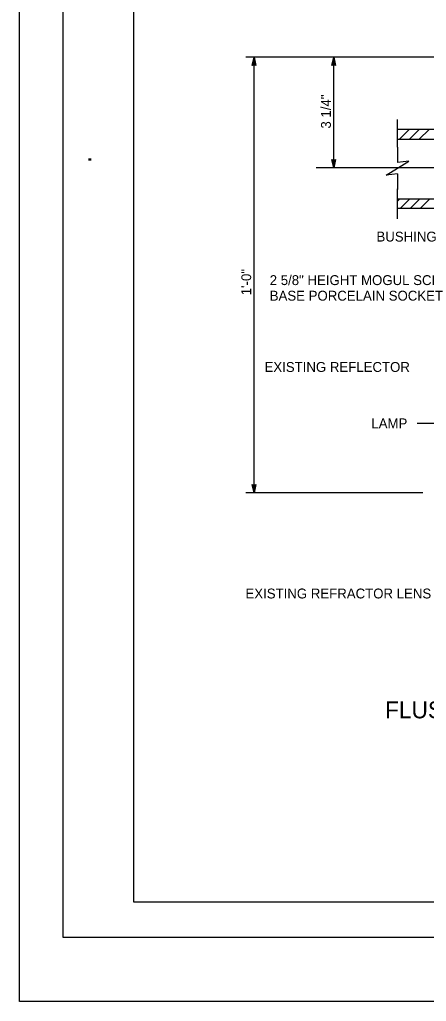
# Model space of a CAD drawing. Extents: x -894 to 866, y -476 to 714.
# Drawn here: x -894 to -606, y -476 to 219 of the extents above; entities that cross this region are included whole.
import ezdxf

# ---------------------------------------------------------------- set-up
doc = ezdxf.new("R2010")
doc.units = 0
for name, color, linetype in [('10 Sheet Format', 7, 'Continuous'), ('56 Stage 3 Anno', 7, 'Continuous'), ('57 Undefined', 7, 'Continuous'), ('59 Sndwall Anno', 7, 'Continuous'), ('60 Nongeo Data', 7, 'Continuous')]:
    doc.layers.add(name, color=color, linetype=linetype)

msp = doc.modelspace()

# ---------------------------------------------------------------- linework, layer by layer
at = {"layer": '10 Sheet Format'}
for p, q in [((-863.43, 668.96), (-863.43, -431.04)), ((-813.45, 643.96), (-813.45, -406.04)), ((-813.45, -406.04), (811.55, -406.04)), ((-863.43, -431.04), (836.57, -431.04))]:
    msp.add_line(p, q, dxfattribs=at)
for points in [[(-894.04, 713.56), (865.96, 713.56), (865.96, -476.44), (-894.04, -476.44)], [(-863.46, -431.04), (836.55, -431.04), (836.55, 668.96), (-863.46, 668.96)]]:
    msp.add_lwpolyline(points, close=True, dxfattribs=at)
at = {"layer": '56 Stage 3 Anno'}
for p, q in [((-522.02, 192.13), (-733.89, 192.13)), ((-729.35, 186.13), (-728.01, 192.13)), ((-728.99, 186.35), (-728.01, 190.75)), ((-728.63, 186.58), (-728.01, 189.37)), ((-728.29, 186.76), (-728.01, 187.99)), ((-728.01, -116.37), (-728.01, 192.13)), ((-728.01, 192.13), (-728.01, 192.13)), ((-728.01, 192.13), (-726.68, 186.13)), ((-728.01, 189.37), (-727.38, 186.55)), ((-728.01, 187.99), (-727.74, 186.78)), ((-728, 190.74), (-727.04, 186.37)), ((-672.88, 186.13), (-671.54, 192.13)), ((-672.52, 186.35), (-671.54, 190.75)), ((-672.16, 186.58), (-671.54, 189.37)), ((-671.82, 186.76), (-671.54, 187.99)), ((-671.54, 113.72), (-671.54, 192.13)), ((-671.54, 192.13), (-671.54, 192.13)), ((-671.54, 192.13), (-670.21, 186.13)), ((-671.54, 190.74), (-670.57, 186.37)), ((-671.54, 189.37), (-670.92, 186.55)), ((-671.54, 187.99), (-671.28, 186.78)), ((-728.01, 186.93), (-729.35, 186.13)), ((-729.35, 186.13), (-729.35, 186.13)), ((-726.68, 186.13), (-728.01, 186.93)), ((-726.68, 186.13), (-726.68, 186.13)), ((-671.54, 186.93), (-672.88, 186.13)), ((-672.88, 186.13), (-672.88, 186.13)), ((-670.21, 186.13), (-671.54, 186.93)), ((-670.21, 186.13), (-670.21, 186.13)), ((-671.54, 113.72), (-672.87, 119.72)), ((-672.87, 119.72), (-672.87, 119.72)), ((-672.87, 119.72), (-671.54, 118.92)), ((-671.54, 115.11), (-672.51, 119.48)), ((-671.54, 116.48), (-672.16, 119.31)), ((-671.54, 117.86), (-671.81, 119.07)), ((-671.54, 118.92), (-670.2, 119.72)), ((-670.2, 119.72), (-671.54, 113.72)), ((-670.56, 119.5), (-671.54, 115.1)), ((-670.92, 119.27), (-671.54, 116.48)), ((-671.26, 119.09), (-671.54, 117.86)), ((-670.2, 119.72), (-670.2, 119.72)), ((-671.54, 113.72), (-671.54, 113.72)), ((-612.52, -66.99), (-589.52, -66.99)), ((-728.01, -116.37), (-729.34, -110.37)), ((-729.34, -110.37), (-729.34, -110.37)), ((-729.34, -110.37), (-728.01, -111.17)), ((-728.01, -114.97), (-728.98, -110.6)), ((-728.01, -113.6), (-728.63, -110.78)), ((-728, -112.22), (-728.27, -111.01)), ((-728.01, -111.17), (-726.67, -110.37)), ((-726.67, -110.37), (-728.01, -116.37)), ((-727.02, -110.58), (-728.01, -114.98)), ((-727.38, -110.82), (-728.01, -113.6)), ((-727.73, -110.99), (-728, -112.22)), ((-726.67, -110.37), (-726.67, -110.37)), ((-608.38, -116.37), (-733.89, -116.37)), ((-728.01, -116.37), (-728.01, -116.37))]:
    msp.add_line(p, q, dxfattribs=at)
msp.add_lwpolyline([(-171.43, 113.72), (-684.08, 113.72)], dxfattribs=at)
at = {"layer": '59 Sndwall Anno'}
for p, q in [((-625.04, 133.97), (-618.06, 140.96)), ((-617.97, 133.97), (-610.98, 140.96)), ((-610.9, 133.97), (-603.91, 140.96)), ((-626.45, 90.14), (-624.64, 91.94)), ((-624.56, 84.96), (-617.57, 91.94)), ((-617.49, 84.96), (-610.5, 91.94)), ((-610.42, 84.96), (-603.43, 91.94))]:
    msp.add_line(p, q, dxfattribs=at)
at = {"layer": '60 Nongeo Data'}
for p, q in [((-626.45, 128.5), (-626.45, 148)), ((-596.45, 140.96), (-626.45, 140.96)), ((-626.45, 133.97), (-549.52, 133.97)), ((-626.45, 128.5), (-626.45, 117.5)), ((-626.45, 109.5), (-626.45, 98.5)), ((-626.45, 77.73), (-626.45, 98.91)), ((-626.45, 91.94), (-549.52, 91.94)), ((-596.45, 84.96), (-626.45, 84.96))]:
    msp.add_line(p, q, dxfattribs=at)
msp.add_lwpolyline([(-626.45, 109.5), (-634.45, 108.5), (-618.45, 118.5), (-626.45, 117.5)], dxfattribs=at)

# ---------------------------------------------------------------- texts
at = {"layer": '10 Sheet Format'}
msp.add_text('.', height=13.78, rotation=270, dxfattribs=at).set_placement((-845.33, 122.19))
at = {"layer": '57 Undefined'}
for s, p in [('3 1/4"', (-673.55, 141.56)), ('1\'-0"', (-730.02, 23.51))]:
    msp.add_text(s, height=7, rotation=90, dxfattribs=at).set_placement(p)
for s, height, p in [('BUSHING', 7, (-641.26, 61.57)), ('2 5/8" HEIGHT MOGUL SCREW', 7, (-716.87, 30.76)), ('BASE PORCELAIN SOCKET', 7, (-716.87, 19.74)), ('EXISTING REFLECTOR', 7, (-720.56, -30.74)), ('LAMP', 7, (-644.88, -70.66)), ('EXISTING REFRACTOR LENS', 7, (-734.06, -191.14)), ('FLUSH-MOUNTED SOFFIT LUMINAIRE ASSEMBLY', 12, (-635.12, -276.01))]:
    msp.add_text(s, height=height, dxfattribs=at).set_placement(p)

doc.saveas('drawing.dxf')
